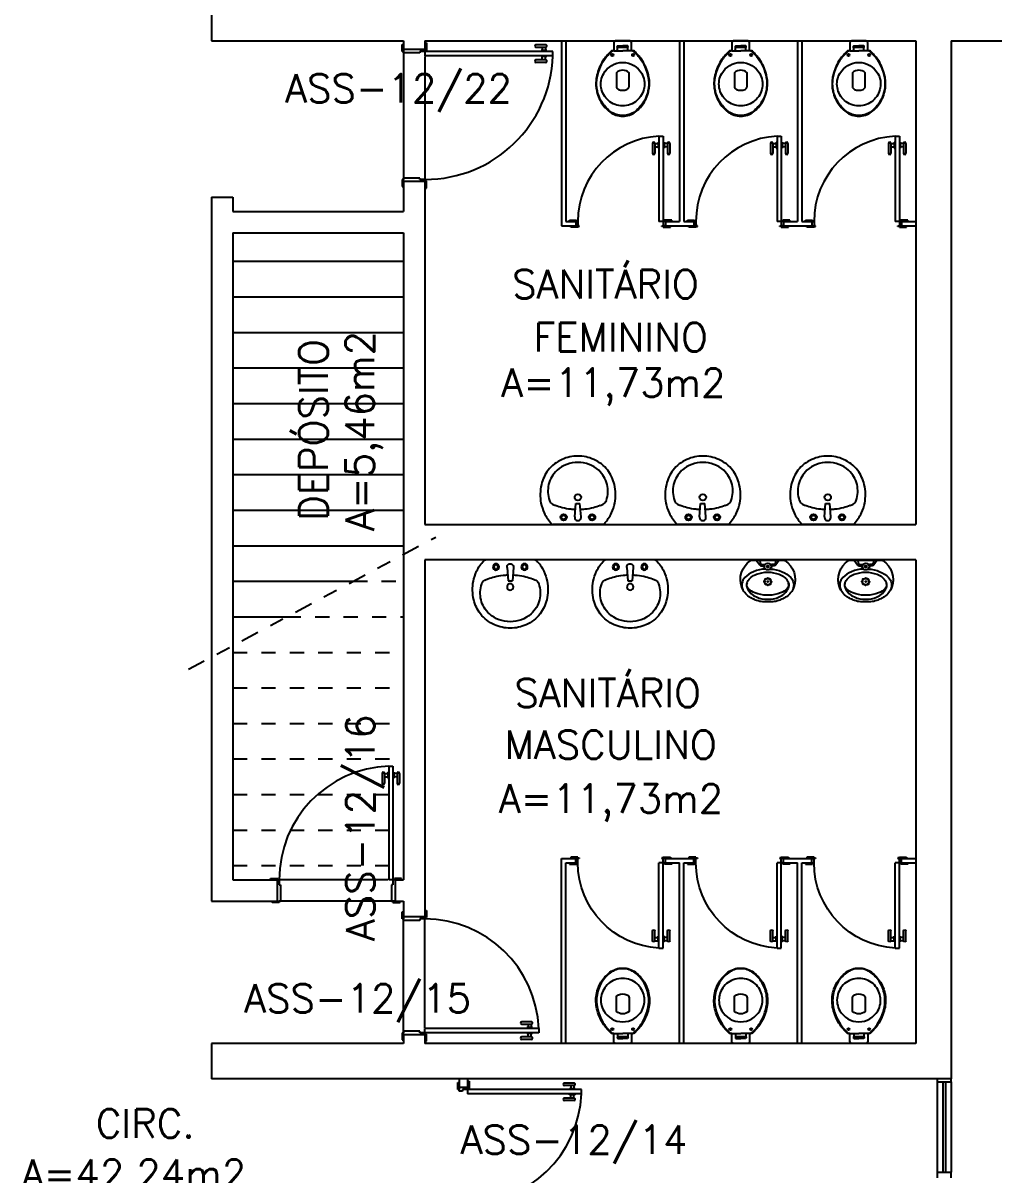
# Model space of a CAD drawing. Extents: x 272.3 to 314.2, y 193.7 to 231.5.
# Drawn here: x 282.2 to 289.02, y 207.3 to 215.4 of the extents above; entities that cross this region are included whole.
import ezdxf

# ---------------------------------------------------------------- set-up
doc = ezdxf.new("R2010")
doc.units = 0
doc.header["$LTSCALE"] = 0.01
doc.linetypes.add('DASHDOT', pattern=[25.4, 12.7, -6.35, 0, -6.35])
doc.linetypes.add('HIDDEN2', pattern=[4.7625, 3.175, -1.5875])
doc.layers.get('0').update_dxf_attribs({"linetype": 'CONTINUOUS'})
for name, color, linetype in [('1', 1, 'CONTINUOUS'), ('3', 2, 'CONTINUOUS'), ('ALVENARIA', 2, 'CONTINUOUS'), ('AREA', 2, 'CONTINUOUS'), ('DIVISÓRIA', 2, 'CONTINUOUS'), ('ENDEREÇO', 2, 'CONTINUOUS'), ('JANELA', 1, 'CONTINUOUS'), ('MACANETA', 2, 'CONTINUOUS'), ('MARCO', 2, 'CONTINUOUS'), ('PC', 7, 'CONTINUOUS'), ('PISO', 1, 'CONTINUOUS'), ('PORTA', 2, 'CONTINUOUS'), ('SOLEIRA', 1, 'CONTINUOUS'), ('TEXTO', 2, 'CONTINUOUS')]:
    doc.layers.add(name, color=color, linetype=linetype)
doc.styles.add('UNB-100', font='simplex.shx', dxfattribs={"height": 0.4})
doc.styles.add('UNB-200', font='simplex.shx', dxfattribs={"height": 0.3})

# ---------------------------------------------------------------- blocks, each defined once
blk = doc.blocks.new('MACANETA')
at = {"layer": 'MACANETA', "color": 1}
for p, q in [((-0.0765, 0.0523), (-0.0765, 0.12)), ((-0.059, 0.0523), (-0.059, 0.12)), ((-0.0358, 0.0435), (-0.0358, 0.0842)), ((-0.0358, 0.0842), (-0.03, 0.0842)), ((0.0058, 0.0842), (0, 0.0842)), ((0.0058, 0.0435), (0.0058, 0.0842)), ((0.029, 0.0523), (0.029, 0.12)), ((0.0465, 0.0523), (0.0465, 0.12)), ((-0.059, 0.0755), (-0.0356, 0.0755)), ((-0.059, 0.0523), (-0.0356, 0.0523)), ((-0.0358, 0.0435), (-0.03, 0.0435)), ((0.0058, 0.0435), (0, 0.0435)), ((0.029, 0.0755), (0.0059, 0.0755)), ((0.029, 0.0523), (0.0059, 0.0523))]:
    blk.add_line(p, q, dxfattribs=at)
for centre, start, end in [((-0.0678, 0.12), 90, 180), ((-0.0678, 0.12), 0, 90), ((0.0378, 0.12), 90, 180), ((0.0378, 0.12), 0, 90), ((-0.0678, 0.0523), 180, 270), ((-0.0678, 0.0523), 270, 0), ((0.0378, 0.0523), 180, 270), ((0.0378, 0.0523), 270, 0)]:
    blk.add_arc(centre, 0.00874, start, end, dxfattribs=at)
blk = doc.blocks.new('DOOR-80')
at = {"layer": 'PORTA'}
for p, q in [((-0.045, -0.8), (-0.045, 0)), ((-0.015, 0), (-0.045, 0)), ((-0.015, -0.8), (-0.015, 0)), ((-0.045, -0.8), (-0.015, -0.8))]:
    blk.add_line(p, q, dxfattribs=at)
at = {"layer": 'PORTA', "color": 1}
blk.add_arc((-0.015, 0), 0.8, 180, 267.85089, dxfattribs=at)
at = {"layer": 'PORTA'}
blk.add_blockref('MACANETA', (-0.015, -0.8), dxfattribs=at)
blk = doc.blocks.new('DOOR60')
at = {"layer": 'PORTA'}
for p, q in [((0.015, -0.6), (0.015, 0)), ((0.015, 0), (0.045, 0)), ((0.045, -0.6), (0.045, 0)), ((0.045, -0.6), (0.015, -0.6))]:
    blk.add_line(p, q, dxfattribs=at)
at = {"layer": 'PORTA', "color": 1}
blk.add_arc((0.015, 0), 0.6, 272.86599, 0, dxfattribs=at)
at = {"layer": 'PORTA'}
blk.add_blockref('MACANETA', (0.045, -0.6), dxfattribs=at)
blk = doc.blocks.new('A$C6A052544')
at = {"layer": 'PC', "color": 2}
for p, q in [((0.2421, 0.0528), (0.2493, 0.1469)), ((0.2493, 0.1469), (0.2793, 0.1469)), ((0.2493, 0.1469), (0.2793, 0.1469)), ((0.2866, 0.0528), (0.2793, 0.1469)), ((0.2647, 0), (0.0897, 0)), ((0.4397, 0), (0.2647, 0))]:
    blk.add_line(p, q, dxfattribs=at)
at = {"layer": 'PC', "color": 1}
for centre, radius in [((0.2647, 0.19), 0.0225), ((0.1643, 0.0494), 0.015), ((0.3643, 0.0494), 0.015)]:
    blk.add_circle(centre, radius, dxfattribs=at)
at = {"layer": 'PC', "color": 2}
for centre in [(0.1643, 0.0494), (0.3643, 0.0494)]:
    blk.add_circle(centre, 0.0225, dxfattribs=at)
for centre, radius, start, end in [((0.2476, 0.2333), 0.242, 112.97565, 142.6811), ((0.2628, 0.2174), 0.2176, 89.50845, 131.6465), ((0.2635, 0.2133), 0.2667, 89.75501, 114.44797), ((0.2658, 0.2133), 0.2667, 65.55203, 90.24499), ((0.2665, 0.2174), 0.2176, 48.3535, 90.49155), ((0.2817, 0.2333), 0.242, 37.3189, 67.02435), ((0.283, 0.2119), 0.2832, 143.57592, 166.07703), ((0.253, 0.233), 0.1995, 132.53871, 166.38008), ((0.2763, 0.233), 0.1995, 13.61992, 47.46129), ((0.2463, 0.2119), 0.2832, 13.92297, 36.42408), ((0.3083, 0.208), 0.3086, 166.5171, 190.83895), ((0.2549, 0.2335), 0.2012, 166.63189, 198.99085), ((0.2744, 0.2335), 0.2012, 341.00915, 13.36811), ((0.221, 0.208), 0.3086, 349.16105, 13.4829), ((0.1025, 0.1777), 0.039, 194.44924, 220.50117), ((0.4269, 0.1777), 0.039, 319.49883, 345.55076), ((0.3275, 0.2171), 0.3292, 191.76389, 204.6142), ((0.1054, 0.1818), 0.0439, 222.0627, 243.67979), ((0.1463, 0.2594), 0.1317, 242.71049, 252.80408), ((0.2541, 0.523), 0.416, 249.35239, 256.17752), ((0.2698, 0.5781), 0.4734, 255.91679, 263.3055), ((0.2622, 0.4827), 0.3778, 262.76493, 267.55913), ((0.2671, 0.4827), 0.3778, 272.3442, 277.23507), ((0.2595, 0.5781), 0.4734, 276.6945, 284.08321), ((0.2753, 0.523), 0.416, 283.82248, 290.64761), ((0.383, 0.2594), 0.1317, 287.19592, 297.28951), ((0.4239, 0.1818), 0.0439, 296.32021, 317.9373), ((0.2019, 0.2171), 0.3292, 335.3858, 348.23611), ((0.2961, 0.2075), 0.2967, 205.43947, 223.15783), ((0.0887, 0.0112), 0.0113, 216.60834, 274.93617), ((0.2643, 0.0494), 0.0225, 171.20259, 8.79741), ((0.4406, 0.0112), 0.0113, 265.06383, 323.39166), ((0.2332, 0.2075), 0.2967, 316.84217, 334.56053)]:
    blk.add_arc(centre, radius, start, end, dxfattribs=at)
blk = doc.blocks.new('DOOR-90')
at = {"color": 1}
blk.add_arc((-0.015, 0), 0.9, 180, 268.08978, dxfattribs=at)
at = {"layer": 'PORTA'}
for p, q in [((-0.045, -0.9), (-0.045, 0)), ((-0.015, 0), (-0.045, 0)), ((-0.015, -0.9), (-0.015, 0)), ((-0.045, -0.9), (-0.015, -0.9))]:
    blk.add_line(p, q, dxfattribs=at)
blk.add_blockref('MACANETA', (-0.015, -0.9), dxfattribs=at)
blk = doc.blocks.new('DOOR80')
at = {"layer": 'PORTA'}
for p, q in [((0.015, -0.8), (0.015, 0)), ((0.015, 0), (0.045, 0)), ((0.045, -0.8), (0.045, 0)), ((0.045, -0.8), (0.015, -0.8))]:
    blk.add_line(p, q, dxfattribs=at)
at = {"layer": 'PORTA', "color": 1}
blk.add_arc((0.015, 0), 0.8, 272.14911, 0, dxfattribs=at)
at = {"layer": 'PORTA'}
blk.add_blockref('MACANETA', (0.045, -0.8), dxfattribs=at)

msp = doc.modelspace()

# ---------------------------------------------------------------- linework, layer by layer
at = {"layer": '1'}
for points in [[(286.3702, 215.208, 0.380199), (286.3779, 215.216), (286.3779, 215.227, 0.087349), (286.3769, 215.231, -0.172037), (286.3768, 215.2398, -0.102747), (286.3782, 215.2418, -0.167994), (286.3824, 215.243), (286.4139, 215.243)], [(286.4575, 215.208, -0.380199), (286.4499, 215.216), (286.4499, 215.227, -0.087349), (286.4509, 215.231, 0.172037), (286.4509, 215.2398, 0.102747), (286.4495, 215.2418, 0.167994), (286.4454, 215.243), (286.4139, 215.243)], [(287.2002, 215.208, 0.380199), (287.2079, 215.216), (287.2079, 215.227, 0.087349), (287.2069, 215.231, -0.172037), (287.2068, 215.2398, -0.102747), (287.2082, 215.2418, -0.167994), (287.2124, 215.243), (287.2439, 215.243)], [(287.2875, 215.208, -0.380199), (287.2799, 215.216), (287.2799, 215.227, -0.087349), (287.2809, 215.231, 0.172037), (287.2809, 215.2398, 0.102747), (287.2795, 215.2418, 0.167994), (287.2754, 215.243), (287.2439, 215.243)], [(288.0302, 215.208, 0.380199), (288.0379, 215.216), (288.0379, 215.227, 0.087349), (288.0369, 215.231, -0.172037), (288.0368, 215.2398, -0.102747), (288.0382, 215.2418, -0.167994), (288.0424, 215.243), (288.0739, 215.243)], [(288.1175, 215.208, -0.380199), (288.1099, 215.216), (288.1099, 215.227, -0.087349), (288.1109, 215.231, 0.172037), (288.1109, 215.2398, 0.102747), (288.1095, 215.2418, 0.167994), (288.1054, 215.243), (288.0739, 215.243)], [(286.4832, 215.208, -0.139044), (286.4879, 215.206, -0.064585), (286.5421, 215.1455, -0.117724), (286.5965, 215.0018, -0.055952), (286.5959, 214.9486, -0.107706), (286.5625, 214.8504, -0.08812), (286.5011, 214.7816, -0.163345), (286.4139, 214.7525), (286.4138, 214.7525, -0.163345), (286.3266, 214.7816, -0.08812), (286.2652, 214.8504, -0.107706), (286.2318, 214.9486, -0.055952), (286.2312, 215.0018, -0.117724), (286.2856, 215.1455, -0.064585), (286.3398, 215.206, -0.139044), (286.3446, 215.208)], [(287.3132, 215.208, -0.139044), (287.3179, 215.206, -0.064585), (287.3721, 215.1455, -0.117724), (287.4265, 215.0018, -0.055952), (287.4259, 214.9486, -0.107706), (287.3925, 214.8504, -0.08812), (287.3311, 214.7816, -0.163345), (287.2439, 214.7525), (287.2438, 214.7525, -0.163345), (287.1566, 214.7816, -0.08812), (287.0952, 214.8504, -0.107706), (287.0618, 214.9486, -0.055952), (287.0612, 215.0018, -0.117724), (287.1156, 215.1455, -0.064585), (287.1698, 215.206, -0.139044), (287.1746, 215.208)], [(288.1432, 215.208, -0.139044), (288.1479, 215.206, -0.064585), (288.2021, 215.1455, -0.117724), (288.2565, 215.0018, -0.055952), (288.2559, 214.9486, -0.107706), (288.2225, 214.8504, -0.08812), (288.1611, 214.7816, -0.163345), (288.0739, 214.7525), (288.0738, 214.7525, -0.163345), (287.9866, 214.7816, -0.08812), (287.9252, 214.8504, -0.107706), (287.8918, 214.9486, -0.055952), (287.8912, 215.0018, -0.117724), (287.9456, 215.1455, -0.064585), (287.9998, 215.206, -0.139044), (288.0046, 215.208)], [(286.4832, 208.298, 0.139044), (286.4879, 208.3, 0.064585), (286.5421, 208.3606, 0.117724), (286.5965, 208.5042, 0.055952), (286.5959, 208.5575, 0.107706), (286.5625, 208.6557, 0.08812), (286.5011, 208.7245, 0.163345), (286.4139, 208.7535), (286.4138, 208.7535, 0.163345), (286.3266, 208.7245, 0.08812), (286.2652, 208.6557, 0.107706), (286.2318, 208.5575, 0.055952), (286.2312, 208.5042, 0.117724), (286.2856, 208.3606, 0.064585), (286.3398, 208.3, 0.139044), (286.3446, 208.298)], [(287.3132, 208.298, 0.139044), (287.3179, 208.3, 0.064585), (287.3721, 208.3606, 0.117724), (287.4265, 208.5042, 0.055952), (287.4259, 208.5575, 0.107706), (287.3925, 208.6557, 0.08812), (287.3311, 208.7245, 0.163345), (287.2439, 208.7535), (287.2438, 208.7535, 0.163345), (287.1566, 208.7245, 0.08812), (287.0952, 208.6557, 0.107706), (287.0618, 208.5575, 0.055952), (287.0612, 208.5042, 0.117724), (287.1156, 208.3606, 0.064585), (287.1698, 208.3, 0.139044), (287.1746, 208.298)], [(288.1432, 208.298, 0.139044), (288.1479, 208.3, 0.064585), (288.2021, 208.3606, 0.117724), (288.2565, 208.5042, 0.055952), (288.2559, 208.5575, 0.107706), (288.2225, 208.6557, 0.08812), (288.1611, 208.7245, 0.163345), (288.0739, 208.7535), (288.0738, 208.7535, 0.163345), (287.9866, 208.7245, 0.08812), (287.9252, 208.6557, 0.107706), (287.8918, 208.5575, 0.055952), (287.8912, 208.5042, 0.117724), (287.9456, 208.3606, 0.064585), (287.9998, 208.3, 0.139044), (288.0046, 208.298)], [(286.3702, 208.298, -0.380199), (286.3779, 208.29), (286.3779, 208.279, -0.087349), (286.3769, 208.275, 0.172037), (286.3768, 208.2663, 0.102747), (286.3782, 208.2643, 0.167994), (286.3824, 208.263), (286.4139, 208.263)], [(286.4575, 208.298, 0.380199), (286.4499, 208.29), (286.4499, 208.279, 0.087349), (286.4509, 208.275, -0.172037), (286.4509, 208.2663, -0.102747), (286.4495, 208.2643, -0.167994), (286.4454, 208.263), (286.4139, 208.263)], [(287.2002, 208.298, -0.380199), (287.2079, 208.29), (287.2079, 208.279, -0.087349), (287.2069, 208.275, 0.172037), (287.2068, 208.2663, 0.102747), (287.2082, 208.2643, 0.167994), (287.2124, 208.263), (287.2439, 208.263)], [(287.2875, 208.298, 0.380199), (287.2799, 208.29), (287.2799, 208.279, 0.087349), (287.2809, 208.275, -0.172037), (287.2809, 208.2663, -0.102747), (287.2795, 208.2643, -0.167994), (287.2754, 208.263), (287.2439, 208.263)], [(288.0302, 208.298, -0.380199), (288.0379, 208.29), (288.0379, 208.279, -0.087349), (288.0369, 208.275, 0.172037), (288.0368, 208.2663, 0.102747), (288.0382, 208.2643, 0.167994), (288.0424, 208.263), (288.0739, 208.263)], [(288.1175, 208.298, 0.380199), (288.1099, 208.29), (288.1099, 208.279, 0.087349), (288.1109, 208.275, -0.172037), (288.1109, 208.2663, -0.102747), (288.1095, 208.2643, -0.167994), (288.1054, 208.263), (288.0739, 208.263)]]:
    msp.add_lwpolyline(points, format="xyb", dxfattribs=at)
for points in [[(286.4494, 215.2315), (286.4139, 215.2315), (286.3784, 215.2315)], [(287.2794, 215.2315), (287.2439, 215.2315), (287.2084, 215.2315)], [(288.1094, 215.2315), (288.0739, 215.2315), (288.0384, 215.2315)], [(286.4494, 208.2745), (286.4139, 208.2745), (286.3784, 208.2745)], [(287.2794, 208.2745), (287.2439, 208.2745), (287.2084, 208.2745)], [(288.1094, 208.2745), (288.0739, 208.2745), (288.0384, 208.2745)]]:
    msp.add_lwpolyline(points, dxfattribs=at)
for points in [[(286.3839, 214.9355, 0.183333), (286.4439, 214.9355, 0.302776), (286.4584, 214.958), (286.4584, 215.054, 0.370787), (286.3694, 215.054), (286.3694, 214.958, 0.302776)], [(287.2139, 214.9355, 0.183333), (287.2739, 214.9355, 0.302776), (287.2884, 214.958), (287.2884, 215.054, 0.370787), (287.1994, 215.054), (287.1994, 214.958, 0.302776)], [(288.0439, 214.9355, 0.183333), (288.1039, 214.9355, 0.302776), (288.1184, 214.958), (288.1184, 215.054, 0.370787), (288.0294, 215.054), (288.0294, 214.958, 0.302776)], [(286.3839, 208.5705, -0.183333), (286.4439, 208.5705, -0.302776), (286.4584, 208.548), (286.4584, 208.452, -0.370787), (286.3694, 208.452), (286.3694, 208.548, -0.302776)], [(287.2139, 208.5705, -0.183333), (287.2739, 208.5705, -0.302776), (287.2884, 208.548), (287.2884, 208.452, -0.370787), (287.1994, 208.452), (287.1994, 208.548, -0.302776)], [(288.0439, 208.5705, -0.183333), (288.1039, 208.5705, -0.302776), (288.1184, 208.548), (288.1184, 208.452, -0.370787), (288.0294, 208.452), (288.0294, 208.548, -0.302776)]]:
    msp.add_lwpolyline(points, format="xyb", close=True, dxfattribs=at)
at = {"layer": '3'}
for points in [[(286.3319, 215.205, 0.059368), (286.2819, 215.148, 0.082654), (286.2359, 215.048, 0.104255), (286.2274, 214.948, 0.107708), (286.2614, 214.848, 0.088187), (286.3239, 214.778, 0.163426), (286.4139, 214.748, 0.163426), (286.5039, 214.778, 0.088187), (286.5664, 214.848, 0.107708), (286.6004, 214.948, 0.104255), (286.5919, 215.048, 0.082654), (286.5459, 215.148, 0.059368), (286.4959, 215.205, 0.207706), (286.4883, 215.208), (286.4832, 215.208), (286.4764, 215.208), (286.4764, 215.266, 0.402093), (286.4654, 215.278), (286.4139, 215.278), (286.3624, 215.278, 0.402093), (286.3514, 215.266), (286.3514, 215.208), (286.3446, 215.208), (286.3394, 215.208, 0.207706)], [(287.1619, 215.205, 0.059368), (287.1119, 215.148, 0.082654), (287.0659, 215.048, 0.104255), (287.0574, 214.948, 0.107708), (287.0914, 214.848, 0.088187), (287.1539, 214.778, 0.163426), (287.2439, 214.748, 0.163426), (287.3339, 214.778, 0.088187), (287.3964, 214.848, 0.107708), (287.4304, 214.948, 0.104255), (287.4219, 215.048, 0.082654), (287.3759, 215.148, 0.059368), (287.3259, 215.205, 0.207706), (287.3183, 215.208), (287.3132, 215.208), (287.3064, 215.208), (287.3064, 215.266, 0.402093), (287.2954, 215.278), (287.2439, 215.278), (287.1924, 215.278, 0.402093), (287.1814, 215.266), (287.1814, 215.208), (287.1746, 215.208), (287.1694, 215.208, 0.207706)], [(287.9919, 215.205, 0.059368), (287.9419, 215.148, 0.082654), (287.8959, 215.048, 0.104255), (287.8874, 214.948, 0.107708), (287.9214, 214.848, 0.088187), (287.9839, 214.778, 0.163426), (288.0739, 214.748, 0.163426), (288.1639, 214.778, 0.088187), (288.2264, 214.848, 0.107708), (288.2604, 214.948, 0.104255), (288.2519, 215.048, 0.082654), (288.2059, 215.148, 0.059368), (288.1559, 215.205, 0.207706), (288.1483, 215.208), (288.1432, 215.208), (288.1364, 215.208), (288.1364, 215.266, 0.402093), (288.1254, 215.278), (288.0739, 215.278), (288.0224, 215.278, 0.402093), (288.0114, 215.266), (288.0114, 215.208), (288.0046, 215.208), (287.9994, 215.208, 0.207706)], [(286.4139, 215.126, -0.268395), (286.5474, 215.048, -0.179674), (286.5649, 214.948, -0.170707), (286.5139, 214.8575, -0.179561), (286.4139, 214.8205, -0.179561), (286.3139, 214.8575, -0.170707), (286.2629, 214.948, -0.179674), (286.2804, 215.048, -0.268395)], [(287.2439, 215.126, -0.268395), (287.3774, 215.048, -0.179674), (287.3949, 214.948, -0.170707), (287.3439, 214.8575, -0.179561), (287.2439, 214.8205, -0.179561), (287.1439, 214.8575, -0.170707), (287.0929, 214.948, -0.179674), (287.1104, 215.048, -0.268395)], [(288.0739, 215.126, -0.268395), (288.2074, 215.048, -0.179674), (288.2249, 214.948, -0.170707), (288.1739, 214.8575, -0.179561), (288.0739, 214.8205, -0.179561), (287.9739, 214.8575, -0.170707), (287.9229, 214.948, -0.179674), (287.9404, 215.048, -0.268395)], [(286.3319, 208.301, -0.059368), (286.2819, 208.358, -0.082654), (286.2359, 208.458, -0.104255), (286.2274, 208.558, -0.107708), (286.2614, 208.658, -0.088187), (286.3239, 208.728, -0.163426), (286.4139, 208.758, -0.163426), (286.5039, 208.728, -0.088187), (286.5664, 208.658, -0.107708), (286.6004, 208.558, -0.104255), (286.5919, 208.458, -0.082654), (286.5459, 208.358, -0.059368), (286.4959, 208.301, -0.207706), (286.4883, 208.298), (286.4832, 208.298), (286.4764, 208.298), (286.4764, 208.24, -0.402093), (286.4654, 208.228), (286.4139, 208.228), (286.3624, 208.228, -0.402093), (286.3514, 208.24), (286.3514, 208.298), (286.3446, 208.298), (286.3394, 208.298, -0.207706)], [(287.1619, 208.301, -0.059368), (287.1119, 208.358, -0.082654), (287.0659, 208.458, -0.104255), (287.0574, 208.558, -0.107708), (287.0914, 208.658, -0.088187), (287.1539, 208.728, -0.163426), (287.2439, 208.758, -0.163426), (287.3339, 208.728, -0.088187), (287.3964, 208.658, -0.107708), (287.4304, 208.558, -0.104255), (287.4219, 208.458, -0.082654), (287.3759, 208.358, -0.059368), (287.3259, 208.301, -0.207706), (287.3183, 208.298), (287.3132, 208.298), (287.3064, 208.298), (287.3064, 208.24, -0.402093), (287.2954, 208.228), (287.2439, 208.228), (287.1924, 208.228, -0.402093), (287.1814, 208.24), (287.1814, 208.298), (287.1746, 208.298), (287.1694, 208.298, -0.207706)], [(287.9919, 208.301, -0.059368), (287.9419, 208.358, -0.082654), (287.8959, 208.458, -0.104255), (287.8874, 208.558, -0.107708), (287.9214, 208.658, -0.088187), (287.9839, 208.728, -0.163426), (288.0739, 208.758, -0.163426), (288.1639, 208.728, -0.088187), (288.2264, 208.658, -0.107708), (288.2604, 208.558, -0.104255), (288.2519, 208.458, -0.082654), (288.2059, 208.358, -0.059368), (288.1559, 208.301, -0.207706), (288.1483, 208.298), (288.1432, 208.298), (288.1364, 208.298), (288.1364, 208.24, -0.402093), (288.1254, 208.228), (288.0739, 208.228), (288.0224, 208.228, -0.402093), (288.0114, 208.24), (288.0114, 208.298), (288.0046, 208.298), (287.9994, 208.298, -0.207706)], [(286.4139, 208.38, 0.268395), (286.5474, 208.458, 0.179674), (286.5649, 208.558, 0.170707), (286.5139, 208.6485, 0.179561), (286.4139, 208.6855, 0.179561), (286.3139, 208.6485, 0.170707), (286.2629, 208.558, 0.179674), (286.2804, 208.458, 0.268395)], [(287.2439, 208.38, 0.268395), (287.3774, 208.458, 0.179674), (287.3949, 208.558, 0.170707), (287.3439, 208.6485, 0.179561), (287.2439, 208.6855, 0.179561), (287.1439, 208.6485, 0.170707), (287.0929, 208.558, 0.179674), (287.1104, 208.458, 0.268395)], [(288.0739, 208.38, 0.268395), (288.2074, 208.458, 0.179674), (288.2249, 208.558, 0.170707), (288.1739, 208.6485, 0.179561), (288.0739, 208.6855, 0.179561), (287.9739, 208.6485, 0.170707), (287.9229, 208.558, 0.179674), (287.9404, 208.458, 0.268395)]]:
    msp.add_lwpolyline(points, format="xyb", close=True, dxfattribs=at)
for points in [[(286.3514, 215.208), (286.4139, 215.208)], [(286.4764, 215.208), (286.4139, 215.208)], [(287.1814, 215.208), (287.2439, 215.208)], [(287.3064, 215.208), (287.2439, 215.208)], [(288.0114, 215.208), (288.0739, 215.208)], [(288.1364, 215.208), (288.0739, 215.208)], [(286.3514, 208.298), (286.4139, 208.298)], [(286.4764, 208.298), (286.4139, 208.298)], [(287.1814, 208.298), (287.2439, 208.298)], [(287.3064, 208.298), (287.2439, 208.298)], [(288.0114, 208.298), (288.0739, 208.298)], [(288.1364, 208.298), (288.0739, 208.298)]]:
    msp.add_lwpolyline(points, dxfattribs=at)
for centre in [(286.3409, 215.178), (286.4869, 215.178), (287.1709, 215.178), (287.3169, 215.178), (288.0009, 215.178), (288.1469, 215.178), (286.3409, 208.328), (286.4869, 208.328), (287.1709, 208.328), (287.3169, 208.328), (288.0009, 208.328), (288.1469, 208.328)]:
    msp.add_circle(centre, 0.0075, dxfattribs=at)
at = {"layer": 'ALVENARIA'}
for p, q in [((283.5239, 215.528), (283.5239, 215.278)), ((283.5239, 215.278), (284.8739, 215.278)), ((284.8739, 215.278), (284.8739, 215.218)), ((285.0239, 215.218), (284.8739, 215.218)), ((285.0239, 215.278), (288.4739, 215.278)), ((285.0239, 215.278), (285.0239, 215.218)), ((288.4739, 215.278), (288.4739, 211.878)), ((288.7239, 215.278), (289.3239, 215.278)), ((288.7239, 215.278), (288.7239, 207.978)), ((285.0239, 214.288), (284.8739, 214.288)), ((284.8739, 214.288), (284.8739, 214.078)), ((285.0239, 214.288), (285.0239, 211.878)), ((283.5239, 214.178), (283.5239, 209.228)), ((283.5239, 214.178), (283.6739, 214.178)), ((283.6739, 214.178), (283.6739, 214.078)), ((283.6739, 214.078), (284.8739, 214.078)), ((283.6739, 213.928), (284.8739, 213.928)), ((283.6739, 213.928), (283.6739, 209.378)), ((284.8739, 213.928), (284.8739, 209.378)), ((285.0239, 211.878), (288.4739, 211.878)), ((285.0239, 211.628), (285.0239, 209.118)), ((288.4739, 211.628), (285.0239, 211.628)), ((288.4739, 211.628), (288.4739, 208.228)), ((283.6739, 209.378), (283.9839, 209.378)), ((283.9839, 209.378), (283.9839, 209.228)), ((284.8139, 209.378), (284.8139, 209.228)), ((284.8139, 209.378), (284.8739, 209.378)), ((283.5239, 209.228), (283.9839, 209.228)), ((284.8139, 209.228), (284.8739, 209.228)), ((284.8739, 209.228), (284.8739, 209.118)), ((285.0239, 209.118), (284.8739, 209.118)), ((285.0239, 208.288), (284.8739, 208.288)), ((284.8739, 208.288), (284.8739, 208.228)), ((285.0239, 208.288), (285.0239, 208.228)), ((284.8739, 208.228), (283.5239, 208.228)), ((283.5239, 208.228), (283.5239, 207.978)), ((288.4739, 208.228), (285.0239, 208.228)), ((288.7239, 207.978), (283.5239, 207.978))]:
    msp.add_line(p, q, dxfattribs=at)
for points in [[(287.4339, 211.3332), (287.4322, 211.3332, -0.008051), (287.3995, 211.3337, -0.08407), (287.3557, 211.3426, -0.022672), (287.3278, 211.3548, -0.027927), (287.3021, 211.3693, -0.144523), (287.2509, 211.4342, -0.34805), (287.3139, 211.6242, -0.162816), (287.3224, 211.6272), (287.4339, 211.6272), (287.5454, 211.6272, -0.162816), (287.5539, 211.6242, -0.34805), (287.6169, 211.4342, -0.144523), (287.5657, 211.3693, -0.027927), (287.54, 211.3548, -0.022672), (287.5121, 211.3426, -0.08407), (287.4683, 211.3337, -0.008051), (287.4356, 211.3332)], [(288.1222, 211.3332), (288.1205, 211.3332, -0.008051), (288.0878, 211.3337, -0.08407), (288.044, 211.3426, -0.022672), (288.016, 211.3548, -0.027927), (287.9904, 211.3693, -0.144523), (287.9392, 211.4342, -0.34805), (288.0022, 211.6242, -0.162816), (288.0107, 211.6272), (288.1222, 211.6272), (288.2337, 211.6272, -0.162816), (288.2422, 211.6242, -0.34805), (288.3052, 211.4342, -0.144523), (288.2539, 211.3693, -0.027927), (288.2283, 211.3548, -0.022672), (288.2003, 211.3426, -0.08407), (288.1566, 211.3337, -0.008051), (288.1239, 211.3332)], [(287.4339, 211.3802), (287.4261, 211.38, -0.102017), (287.3437, 211.3957, -0.100634), (287.2967, 211.4273, -0.31043), (287.2894, 211.4684, -0.029837), (287.2914, 211.4742, -0.193887), (287.3539, 211.5267, -0.096635), (287.4339, 211.5417, -0.096635), (287.5139, 211.5267, -0.193887), (287.5764, 211.4742, -0.029837), (287.5784, 211.4684, -0.31043), (287.5711, 211.4273, -0.100634), (287.5241, 211.3957, -0.102017), (287.4417, 211.38)], [(288.1222, 211.3802), (288.1143, 211.38, -0.102017), (288.032, 211.3957, -0.100634), (287.985, 211.4273, -0.31043), (287.9777, 211.4684, -0.029837), (287.9797, 211.4742, -0.193887), (288.0422, 211.5267, -0.096635), (288.1222, 211.5417, -0.096635), (288.2022, 211.5267, -0.193887), (288.2647, 211.4742, -0.029837), (288.2666, 211.4684, -0.31043), (288.2593, 211.4273, -0.100634), (288.2124, 211.3957, -0.102017), (288.13, 211.38)]]:
    msp.add_lwpolyline(points, format="xyb", close=True, dxfattribs=at)
for points in [[(287.3534, 211.6252), (287.3769, 211.5932, 0.1805), (287.3884, 211.5862), (287.4019, 211.5842, -0.35029), (287.4079, 211.5787, 0.252034), (287.4144, 211.5642)], [(287.3808, 211.6272, 0.473116), (287.3779, 211.6222), (287.3824, 211.6022, 0.362542), (287.3909, 211.5957), (287.4054, 211.5947, -0.564769), (287.4111, 211.5886)], [(287.5144, 211.6252), (287.4909, 211.5932, -0.1805), (287.4794, 211.5862), (287.4659, 211.5842, 0.35029), (287.4599, 211.5787, -0.252034), (287.4534, 211.5642)], [(287.487, 211.6272, -0.473116), (287.4899, 211.6222), (287.4854, 211.6022, -0.362542), (287.4769, 211.5957), (287.4624, 211.5947, 0.564769), (287.4567, 211.5886)], [(288.0417, 211.6252), (288.0652, 211.5932, 0.1805), (288.0767, 211.5862), (288.0902, 211.5842, -0.35029), (288.0962, 211.5787, 0.252034), (288.1027, 211.5642)], [(288.0691, 211.6272, 0.473116), (288.0662, 211.6222), (288.0707, 211.6022, 0.362542), (288.0792, 211.5957), (288.0937, 211.5947, -0.564769), (288.0993, 211.5886)], [(288.2027, 211.6252), (288.1792, 211.5932, -0.1805), (288.1677, 211.5862), (288.1542, 211.5842, 0.35029), (288.1482, 211.5787, -0.252034), (288.1417, 211.5642)], [(288.1752, 211.6272, -0.473116), (288.1782, 211.6222), (288.1737, 211.6022, -0.362542), (288.1652, 211.5957), (288.1507, 211.5947, 0.564769), (288.145, 211.5886)], [(287.4179, 211.5633, 0.100603), (287.3339, 211.5452, 0.114611), (287.2729, 211.5042, 0.309836), (287.2588, 211.4176, 0.309836)], [(287.4499, 211.5633, -0.100603), (287.5339, 211.5452, -0.114611), (287.5949, 211.5042, -0.309836), (287.609, 211.4176, -0.309836)], [(288.1062, 211.5633, 0.100603), (288.0222, 211.5452, 0.114611), (287.9612, 211.5042, 0.309836), (287.9471, 211.4176, 0.309836)], [(288.1381, 211.5633, -0.100603), (288.2222, 211.5452, -0.114611), (288.2832, 211.5042, -0.309836), (288.2973, 211.4176, -0.309836)], [(287.2883, 211.4658), (287.2872, 211.4623, 0.189039), (287.2889, 211.4305, 0.189014), (287.3543, 211.3672, 0.116802), (287.4339, 211.3522, 0.116802), (287.5135, 211.3672, 0.189014), (287.5789, 211.4305, 0.189039), (287.5806, 211.4623), (287.5795, 211.4658)], [(287.9766, 211.4658), (287.9754, 211.4623, 0.189039), (287.9772, 211.4305, 0.189014), (288.0425, 211.3672, 0.116802), (288.1222, 211.3522, 0.116802), (288.2018, 211.3672, 0.189014), (288.2672, 211.4305, 0.189039), (288.2689, 211.4623), (288.2677, 211.4658)]]:
    msp.add_lwpolyline(points, format="xyb", dxfattribs=at)
for centre, radius in [((287.4339, 211.5812), 0.024), ((287.4339, 211.5812), 0.0075), ((288.1222, 211.5812), 0.024), ((288.1222, 211.5812), 0.0075), ((287.4339, 211.4752), 0.024), ((287.4171, 211.4916), 0.0035), ((287.4339, 211.4982), 0.0035), ((287.4504, 211.4909), 0.0035), ((288.1222, 211.4752), 0.024), ((288.1054, 211.4916), 0.0035), ((288.1222, 211.4982), 0.0035), ((288.1386, 211.4909), 0.0035), ((287.4099, 211.4752), 0.0035), ((287.4169, 211.4589), 0.0035), ((287.4334, 211.4517), 0.0035), ((287.4339, 211.4752), 0.0035), ((287.4502, 211.4582), 0.0035), ((287.4574, 211.4747), 0.0035), ((288.0982, 211.4752), 0.0035), ((288.1052, 211.4589), 0.0035), ((288.1217, 211.4517), 0.0035), ((288.1222, 211.4752), 0.0035), ((288.1384, 211.4582), 0.0035), ((288.1457, 211.4747), 0.0035)]:
    msp.add_circle(centre, radius, dxfattribs=at)
at = {"layer": 'DIVISÓRIA'}
for p, q in [((285.9839, 215.278), (285.9839, 213.978)), ((286.0139, 215.278), (286.0139, 214.008)), ((286.8139, 215.278), (286.8139, 214.008)), ((286.8439, 215.278), (286.8439, 214.008)), ((287.6439, 215.278), (287.6439, 214.008)), ((287.6739, 215.278), (287.6739, 214.008)), ((286.0139, 214.008), (286.0839, 214.008)), ((286.0389, 214.018), (286.0889, 214.018)), ((286.0389, 214.008), (286.0389, 214.018)), ((286.0839, 214.008), (286.0889, 214.008)), ((286.0839, 214.008), (286.0839, 213.978)), ((286.0889, 214.018), (286.0889, 214.008)), ((286.0889, 214.008), (286.0989, 214.008)), ((286.0989, 214.008), (286.0989, 213.973)), ((286.6989, 214.008), (286.6989, 213.973)), ((286.7089, 214.008), (286.6989, 214.008)), ((286.7089, 214.018), (286.7089, 214.008)), ((286.7589, 214.018), (286.7089, 214.018)), ((286.7139, 214.008), (286.7089, 214.008)), ((286.7139, 214.008), (286.8139, 214.008)), ((286.7139, 214.008), (286.7139, 213.978)), ((286.7589, 214.008), (286.7589, 214.018)), ((286.8439, 214.008), (286.9139, 214.008)), ((286.8689, 214.018), (286.9189, 214.018)), ((286.8689, 214.008), (286.8689, 214.018)), ((286.9139, 214.008), (286.9189, 214.008)), ((286.9139, 214.008), (286.9139, 213.978)), ((286.9189, 214.018), (286.9189, 214.008)), ((286.9189, 214.008), (286.9289, 214.008)), ((286.9289, 214.008), (286.9289, 213.973)), ((287.5289, 214.008), (287.5289, 213.973)), ((287.5389, 214.008), (287.5289, 214.008)), ((287.5389, 214.018), (287.5389, 214.008)), ((287.5889, 214.018), (287.5389, 214.018)), ((287.5439, 214.008), (287.5389, 214.008)), ((287.5439, 214.008), (287.6439, 214.008)), ((287.5439, 214.008), (287.5439, 213.978)), ((287.5889, 214.008), (287.5889, 214.018)), ((287.6739, 214.008), (287.7439, 214.008)), ((287.6989, 214.018), (287.7489, 214.018)), ((287.6989, 214.008), (287.6989, 214.018)), ((287.7439, 214.008), (287.7489, 214.008)), ((287.7439, 214.008), (287.7439, 213.978)), ((287.7489, 214.018), (287.7489, 214.008)), ((287.7489, 214.008), (287.7589, 214.008)), ((287.7589, 214.008), (287.7589, 213.973)), ((288.3589, 214.008), (288.3589, 213.973)), ((288.3689, 214.008), (288.3589, 214.008)), ((288.3689, 214.018), (288.3689, 214.008)), ((288.4189, 214.018), (288.3689, 214.018)), ((288.3739, 214.008), (288.3689, 214.008)), ((288.3739, 214.008), (288.4739, 214.008)), ((288.3739, 214.008), (288.3739, 213.978)), ((288.4189, 214.008), (288.4189, 214.018)), ((285.9839, 213.978), (286.0839, 213.978)), ((286.0489, 213.968), (286.0489, 213.978)), ((286.0989, 213.968), (286.0489, 213.968)), ((286.0839, 213.978), (286.0989, 213.978)), ((286.0989, 213.978), (286.0989, 213.968)), ((286.1089, 213.978), (286.0989, 213.978)), ((286.0989, 213.973), (286.1089, 213.973)), ((286.1089, 213.973), (286.1089, 213.978)), ((286.6889, 213.978), (286.6989, 213.978)), ((286.6889, 213.973), (286.6889, 213.978)), ((286.6989, 213.973), (286.6889, 213.973)), ((286.7139, 213.978), (286.6989, 213.978)), ((286.6989, 213.978), (286.6989, 213.968)), ((286.6989, 213.968), (286.7489, 213.968)), ((286.7139, 213.978), (286.9139, 213.978)), ((286.7489, 213.968), (286.7489, 213.978)), ((286.8789, 213.968), (286.8789, 213.978)), ((286.9289, 213.968), (286.8789, 213.968)), ((286.9139, 213.978), (286.9289, 213.978)), ((286.9289, 213.978), (286.9289, 213.968)), ((286.9389, 213.978), (286.9289, 213.978)), ((286.9289, 213.973), (286.9389, 213.973)), ((286.9389, 213.973), (286.9389, 213.978)), ((287.5189, 213.978), (287.5289, 213.978)), ((287.5189, 213.973), (287.5189, 213.978)), ((287.5289, 213.973), (287.5189, 213.973)), ((287.5439, 213.978), (287.5289, 213.978)), ((287.5289, 213.978), (287.5289, 213.968)), ((287.5289, 213.968), (287.5789, 213.968)), ((287.5439, 213.978), (287.7439, 213.978)), ((287.5789, 213.968), (287.5789, 213.978)), ((287.7089, 213.968), (287.7089, 213.978)), ((287.7589, 213.968), (287.7089, 213.968)), ((287.7439, 213.978), (287.7589, 213.978)), ((287.7589, 213.978), (287.7589, 213.968)), ((287.7689, 213.978), (287.7589, 213.978)), ((287.7589, 213.973), (287.7689, 213.973)), ((287.7689, 213.973), (287.7689, 213.978)), ((288.3489, 213.978), (288.3589, 213.978)), ((288.3489, 213.973), (288.3489, 213.978)), ((288.3589, 213.973), (288.3489, 213.973)), ((288.3739, 213.978), (288.3589, 213.978)), ((288.3589, 213.978), (288.3589, 213.968)), ((288.3589, 213.968), (288.4089, 213.968)), ((288.3739, 213.978), (288.4739, 213.978)), ((288.4089, 213.968), (288.4089, 213.978)), ((285.9839, 208.228), (285.9839, 209.528)), ((285.9839, 209.528), (286.0839, 209.528)), ((286.0139, 208.228), (286.0139, 209.498)), ((286.0139, 209.498), (286.0839, 209.498)), ((286.0389, 209.498), (286.0389, 209.488)), ((286.0389, 209.488), (286.0889, 209.488)), ((286.0989, 209.538), (286.0489, 209.538)), ((286.0489, 209.538), (286.0489, 209.528)), ((286.0839, 209.498), (286.0839, 209.528)), ((286.0839, 209.528), (286.0989, 209.528)), ((286.0839, 209.498), (286.0889, 209.498)), ((286.0889, 209.488), (286.0889, 209.498)), ((286.0889, 209.498), (286.0989, 209.498)), ((286.0989, 209.528), (286.0989, 209.538)), ((286.0989, 209.498), (286.0989, 209.533)), ((286.0989, 209.533), (286.1089, 209.533)), ((286.1089, 209.528), (286.0989, 209.528)), ((286.1089, 209.533), (286.1089, 209.528)), ((286.6989, 209.533), (286.6889, 209.533)), ((286.6889, 209.533), (286.6889, 209.528)), ((286.6889, 209.528), (286.6989, 209.528)), ((286.6989, 209.528), (286.6989, 209.538)), ((286.6989, 209.538), (286.7489, 209.538)), ((286.6989, 209.498), (286.6989, 209.533)), ((286.7139, 209.528), (286.6989, 209.528)), ((286.7089, 209.498), (286.6989, 209.498)), ((286.7089, 209.488), (286.7089, 209.498)), ((286.7139, 209.498), (286.7089, 209.498)), ((286.7589, 209.488), (286.7089, 209.488)), ((286.7139, 209.498), (286.7139, 209.528)), ((286.7139, 209.528), (286.9139, 209.528)), ((286.7139, 209.498), (286.8139, 209.498)), ((286.7489, 209.538), (286.7489, 209.528)), ((286.7589, 209.498), (286.7589, 209.488)), ((286.8139, 208.228), (286.8139, 209.498)), ((286.8439, 208.228), (286.8439, 209.498)), ((286.8439, 209.498), (286.9139, 209.498)), ((286.8689, 209.498), (286.8689, 209.488)), ((286.8689, 209.488), (286.9189, 209.488)), ((286.9289, 209.538), (286.8789, 209.538)), ((286.8789, 209.538), (286.8789, 209.528)), ((286.9139, 209.498), (286.9139, 209.528)), ((286.9139, 209.528), (286.9289, 209.528)), ((286.9139, 209.498), (286.9189, 209.498)), ((286.9189, 209.488), (286.9189, 209.498)), ((286.9189, 209.498), (286.9289, 209.498)), ((286.9289, 209.528), (286.9289, 209.538)), ((286.9289, 209.498), (286.9289, 209.533)), ((286.9289, 209.533), (286.9389, 209.533)), ((286.9389, 209.528), (286.9289, 209.528)), ((286.9389, 209.533), (286.9389, 209.528)), ((287.5289, 209.533), (287.5189, 209.533)), ((287.5189, 209.533), (287.5189, 209.528)), ((287.5189, 209.528), (287.5289, 209.528)), ((287.5289, 209.528), (287.5289, 209.538)), ((287.5289, 209.538), (287.5789, 209.538)), ((287.5289, 209.498), (287.5289, 209.533)), ((287.5439, 209.528), (287.5289, 209.528)), ((287.5389, 209.498), (287.5289, 209.498)), ((287.5389, 209.488), (287.5389, 209.498)), ((287.5439, 209.498), (287.5389, 209.498)), ((287.5889, 209.488), (287.5389, 209.488)), ((287.5439, 209.498), (287.5439, 209.528)), ((287.5439, 209.528), (287.7439, 209.528)), ((287.5439, 209.498), (287.6439, 209.498)), ((287.5789, 209.538), (287.5789, 209.528)), ((287.5889, 209.498), (287.5889, 209.488)), ((287.6439, 208.228), (287.6439, 209.498)), ((287.6739, 208.228), (287.6739, 209.498)), ((287.6739, 209.498), (287.7439, 209.498)), ((287.6989, 209.498), (287.6989, 209.488)), ((287.6989, 209.488), (287.7489, 209.488)), ((287.7589, 209.538), (287.7089, 209.538)), ((287.7089, 209.538), (287.7089, 209.528)), ((287.7439, 209.498), (287.7439, 209.528)), ((287.7439, 209.528), (287.7589, 209.528)), ((287.7439, 209.498), (287.7489, 209.498)), ((287.7489, 209.488), (287.7489, 209.498)), ((287.7489, 209.498), (287.7589, 209.498)), ((287.7589, 209.528), (287.7589, 209.538)), ((287.7589, 209.498), (287.7589, 209.533)), ((287.7589, 209.533), (287.7689, 209.533)), ((287.7689, 209.528), (287.7589, 209.528)), ((287.7689, 209.533), (287.7689, 209.528)), ((288.3589, 209.533), (288.3489, 209.533)), ((288.3489, 209.533), (288.3489, 209.528)), ((288.3489, 209.528), (288.3589, 209.528)), ((288.3589, 209.528), (288.3589, 209.538)), ((288.3589, 209.538), (288.4089, 209.538)), ((288.3589, 209.498), (288.3589, 209.533)), ((288.3739, 209.528), (288.3589, 209.528)), ((288.3689, 209.498), (288.3589, 209.498)), ((288.3689, 209.488), (288.3689, 209.498)), ((288.3739, 209.498), (288.3689, 209.498)), ((288.4189, 209.488), (288.3689, 209.488)), ((288.3739, 209.498), (288.3739, 209.528)), ((288.3739, 209.528), (288.4739, 209.528)), ((288.3739, 209.498), (288.4739, 209.498)), ((288.4089, 209.538), (288.4089, 209.528)), ((288.4189, 209.498), (288.4189, 209.488)), ((285.2539, 207.953), (285.2639, 207.953)), ((285.2539, 207.903), (285.2539, 207.953)), ((285.2639, 207.978), (285.2639, 207.918)), ((285.3239, 207.978), (285.3239, 207.918)), ((285.3239, 207.963), (285.3339, 207.963)), ((285.3339, 207.963), (285.3339, 207.913)), ((285.2639, 207.903), (285.2539, 207.903)), ((285.2639, 207.918), (285.2639, 207.903)), ((285.3239, 207.918), (285.2639, 207.918)), ((285.2639, 207.893), (285.2639, 207.903)), ((285.2889, 207.893), (285.2639, 207.893)), ((285.2889, 207.903), (285.2889, 207.893)), ((285.3239, 207.903), (285.2889, 207.903)), ((285.3239, 207.918), (285.3239, 207.913)), ((285.3239, 207.913), (285.3239, 207.903)), ((285.3339, 207.913), (285.3239, 207.913))]:
    msp.add_line(p, q, dxfattribs=at)
at = {"layer": 'DIVISÓRIA', "linetype": 'DASHDOT'}
msp.add_line((283.3609, 210.8586), (285.0998, 211.7885), dxfattribs=at)
at = {"layer": 'JANELA'}
for p, q in [((288.6239, 207.978), (288.6239, 207.958)), ((288.6239, 207.958), (288.6239, 207.323)), ((288.6239, 207.958), (288.7239, 207.958)), ((288.6639, 207.958), (288.6639, 207.323)), ((288.6839, 207.958), (288.6839, 207.323)), ((288.7239, 207.958), (288.7239, 207.978)), ((288.7239, 207.958), (288.7239, 207.323)), ((288.6239, 207.323), (288.6239, 207.283)), ((288.6239, 207.323), (288.7239, 207.323)), ((288.7239, 207.283), (288.7239, 207.323))]:
    msp.add_line(p, q, dxfattribs=at)
at = {"layer": 'MARCO'}
for p, q in [((284.8639, 215.203), (284.8639, 215.253)), ((284.8639, 215.253), (284.8739, 215.253)), ((284.8739, 215.218), (284.8739, 215.203)), ((285.0239, 215.263), (285.0339, 215.263)), ((285.0239, 215.218), (285.0239, 215.213)), ((285.0339, 215.263), (285.0339, 215.213)), ((284.8739, 215.203), (284.8639, 215.203)), ((284.8739, 215.193), (284.8739, 215.203)), ((284.9889, 215.193), (284.8739, 215.193)), ((285.0239, 215.203), (284.9889, 215.203)), ((284.9889, 215.203), (284.9889, 215.193)), ((285.0339, 215.213), (285.0239, 215.213)), ((285.0239, 215.213), (285.0239, 215.203)), ((284.8739, 214.303), (284.8639, 214.303)), ((284.8639, 214.303), (284.8639, 214.253)), ((284.8639, 214.253), (284.8739, 214.253)), ((284.9889, 214.313), (284.8739, 214.313)), ((284.8739, 214.313), (284.8739, 214.303)), ((284.8739, 214.288), (284.8739, 214.303)), ((284.9889, 214.303), (284.9889, 214.313)), ((285.0239, 214.303), (284.9889, 214.303)), ((285.0239, 214.293), (285.0239, 214.303)), ((285.0339, 214.293), (285.0239, 214.293)), ((285.0239, 214.288), (285.0239, 214.293)), ((285.0339, 214.243), (285.0339, 214.293)), ((285.0239, 214.243), (285.0339, 214.243)), ((283.9389, 209.378), (283.9389, 209.388)), ((283.9389, 209.388), (283.9889, 209.388)), ((283.9889, 209.388), (283.9889, 209.378)), ((284.8589, 209.388), (284.8089, 209.388)), ((284.8089, 209.388), (284.8089, 209.378)), ((284.8589, 209.378), (284.8589, 209.388)), ((283.9839, 209.378), (283.9889, 209.378)), ((283.9889, 209.378), (283.9989, 209.378)), ((283.9989, 209.378), (283.9989, 209.343)), ((283.9989, 209.343), (284.0089, 209.343)), ((284.0089, 209.343), (284.0089, 209.228)), ((284.7989, 209.343), (284.7889, 209.343)), ((284.7889, 209.343), (284.7889, 209.228)), ((284.8089, 209.378), (284.7989, 209.378)), ((284.7989, 209.378), (284.7989, 209.343)), ((284.8139, 209.378), (284.8089, 209.378)), ((283.9489, 209.218), (283.9489, 209.228)), ((283.9839, 209.228), (283.9989, 209.228)), ((284.0089, 209.228), (283.9989, 209.228)), ((283.9989, 209.228), (283.9989, 209.218)), ((284.7889, 209.228), (284.7989, 209.228)), ((284.7989, 209.228), (284.7989, 209.218)), ((284.8139, 209.228), (284.7989, 209.228)), ((284.8489, 209.218), (284.8489, 209.228)), ((283.9989, 209.218), (283.9489, 209.218)), ((284.7989, 209.218), (284.8489, 209.218)), ((284.8639, 209.103), (284.8639, 209.153)), ((284.8639, 209.153), (284.8739, 209.153)), ((285.0239, 209.163), (285.0339, 209.163)), ((285.0339, 209.163), (285.0339, 209.113)), ((284.8739, 209.103), (284.8639, 209.103)), ((284.8739, 209.118), (284.8739, 209.103)), ((284.8739, 209.093), (284.8739, 209.103)), ((284.9889, 209.093), (284.8739, 209.093)), ((285.0239, 209.103), (284.9889, 209.103)), ((284.9889, 209.103), (284.9889, 209.093)), ((285.0239, 209.118), (285.0239, 209.113)), ((285.0339, 209.113), (285.0239, 209.113)), ((285.0239, 209.113), (285.0239, 209.103)), ((284.8739, 208.303), (284.8639, 208.303)), ((284.8639, 208.303), (284.8639, 208.253)), ((284.8639, 208.253), (284.8739, 208.253)), ((284.9889, 208.313), (284.8739, 208.313)), ((284.8739, 208.313), (284.8739, 208.303)), ((284.8739, 208.288), (284.8739, 208.303)), ((284.9889, 208.303), (284.9889, 208.313)), ((285.0239, 208.303), (284.9889, 208.303)), ((285.0239, 208.293), (285.0239, 208.303)), ((285.0339, 208.293), (285.0239, 208.293)), ((285.0239, 208.288), (285.0239, 208.293)), ((285.0339, 208.243), (285.0339, 208.293)), ((285.0239, 208.243), (285.0339, 208.243))]:
    msp.add_line(p, q, dxfattribs=at)
at = {"layer": 'PISO'}
for p, q in [((283.6739, 213.728), (284.8739, 213.728)), ((283.6739, 213.478), (284.8739, 213.478)), ((283.6739, 213.228), (284.8739, 213.228)), ((283.6739, 212.978), (284.8739, 212.978)), ((283.6739, 212.728), (284.8739, 212.728)), ((283.6739, 212.478), (284.8739, 212.478)), ((283.6739, 212.228), (284.8739, 212.228)), ((283.6739, 211.978), (284.8739, 211.978)), ((283.6739, 211.728), (284.8739, 211.728)), ((283.6739, 211.478), (284.5192, 211.478)), ((283.6739, 211.228), (284.0517, 211.228))]:
    msp.add_line(p, q, dxfattribs=at)
at = {"layer": 'PISO', "linetype": 'HIDDEN2'}
for p, q in [((284.5192, 211.478), (284.8739, 211.478)), ((284.0517, 211.228), (284.8739, 211.228)), ((283.6739, 210.978), (284.8739, 210.978)), ((283.6739, 210.728), (284.8739, 210.728)), ((283.6739, 210.478), (284.8739, 210.478)), ((283.6739, 210.228), (284.8739, 210.228)), ((283.6739, 209.978), (284.8739, 209.978)), ((283.6739, 209.728), (284.8739, 209.728)), ((283.6739, 209.478), (284.8739, 209.478))]:
    msp.add_line(p, q, dxfattribs=at)
at = {"layer": 'SOLEIRA'}
for p, q in [((284.8739, 215.193), (284.8739, 214.313)), ((285.0239, 215.168), (285.0239, 214.293)), ((284.7639, 209.378), (283.9889, 209.378)), ((284.7889, 209.228), (284.0089, 209.228)), ((284.8739, 208.313), (284.8739, 209.093)), ((285.0239, 208.338), (285.0239, 209.113))]:
    msp.add_line(p, q, dxfattribs=at)

# ---------------------------------------------------------------- block references
at = {"layer": 'ALVENARIA'}
for p in [(285.8344, 211.878), (286.7127, 211.878), (287.591, 211.878)]:
    msp.add_blockref('A$C6A052544', p, dxfattribs=at)
at = {"layer": 'ALVENARIA', "xscale": -1, "rotation": 180}
for p in [(285.3589, 211.628), (286.2016, 211.628)]:
    msp.add_blockref('A$C6A052544', p, dxfattribs=at)
at = {"layer": 'PORTA'}
for name, p, rotation in [('DOOR-90', (285.0239, 215.218), 90.00000000771742), ('DOOR60', (286.7139, 214.008), 180.0000000051447), ('DOOR60', (287.5439, 214.008), 180.0000000051447), ('DOOR60', (288.3739, 214.008), 180.0000000051447), ('DOOR80', (284.8139, 209.378), 180.0000000051447), ('DOOR80', (285.0239, 208.288), 90.00000000257357), ('DOOR-80', (285.3239, 207.918), 90.00000000771712)]:
    msp.add_blockref(name, p, dxfattribs=dict(at, rotation=rotation))
at = {"layer": 'PORTA', "xscale": -1, "rotation": 359.9999999948553}
for p in [(286.7139, 209.498), (287.5439, 209.498), (288.3739, 209.498)]:
    msp.add_blockref('DOOR60', p, dxfattribs=at)

# ---------------------------------------------------------------- texts
at = {"layer": 'AREA', "style": 'UNB-200'}
msp.add_text('A=5,46m2', height=0.2, rotation=90, dxfattribs=at).set_placement((284.6665, 211.8313))
at = {"layer": 'AREA', "style": 'UNB-100'}
for s, p in [('A=11,73m2', (285.5598, 212.7746)), ('A=11,73m2', (285.5429, 209.8503)), ('A=42,24m2', (282.19, 207.2108))]:
    msp.add_text(s, height=0.2, dxfattribs=at).set_placement(p)
at = {"layer": 'ENDEREÇO', "style": 'UNB-100'}
for s, p in [('ASS-12/22', (284.0411, 214.8442)), ('ASS-12/15', (283.7535, 208.4451)), ('ASS-12/14', (285.2746, 207.4512))]:
    msp.add_text(s, height=0.2, dxfattribs=at).set_placement(p)
msp.add_text('ASS-12/16', height=0.2, rotation=90, dxfattribs=at).set_placement((284.6697, 208.9474))
at = {"layer": 'TEXTO', "style": 'UNB-200'}
for s, p in [('SANITÁRIO', (285.6372, 213.4671)), ('FEMININO', (285.7869, 213.094)), ('SANITÁRIO', (285.6529, 210.592)), ('MASCULINO', (285.5841, 210.2289)), ('CIRC.', (282.7103, 207.5651))]:
    msp.add_text(s, height=0.2, dxfattribs=at).set_placement(p)
msp.add_text('DEPÓSITO', height=0.2, rotation=90, dxfattribs=at).set_placement((284.3406, 211.9033))

doc.saveas('drawing.dxf')
